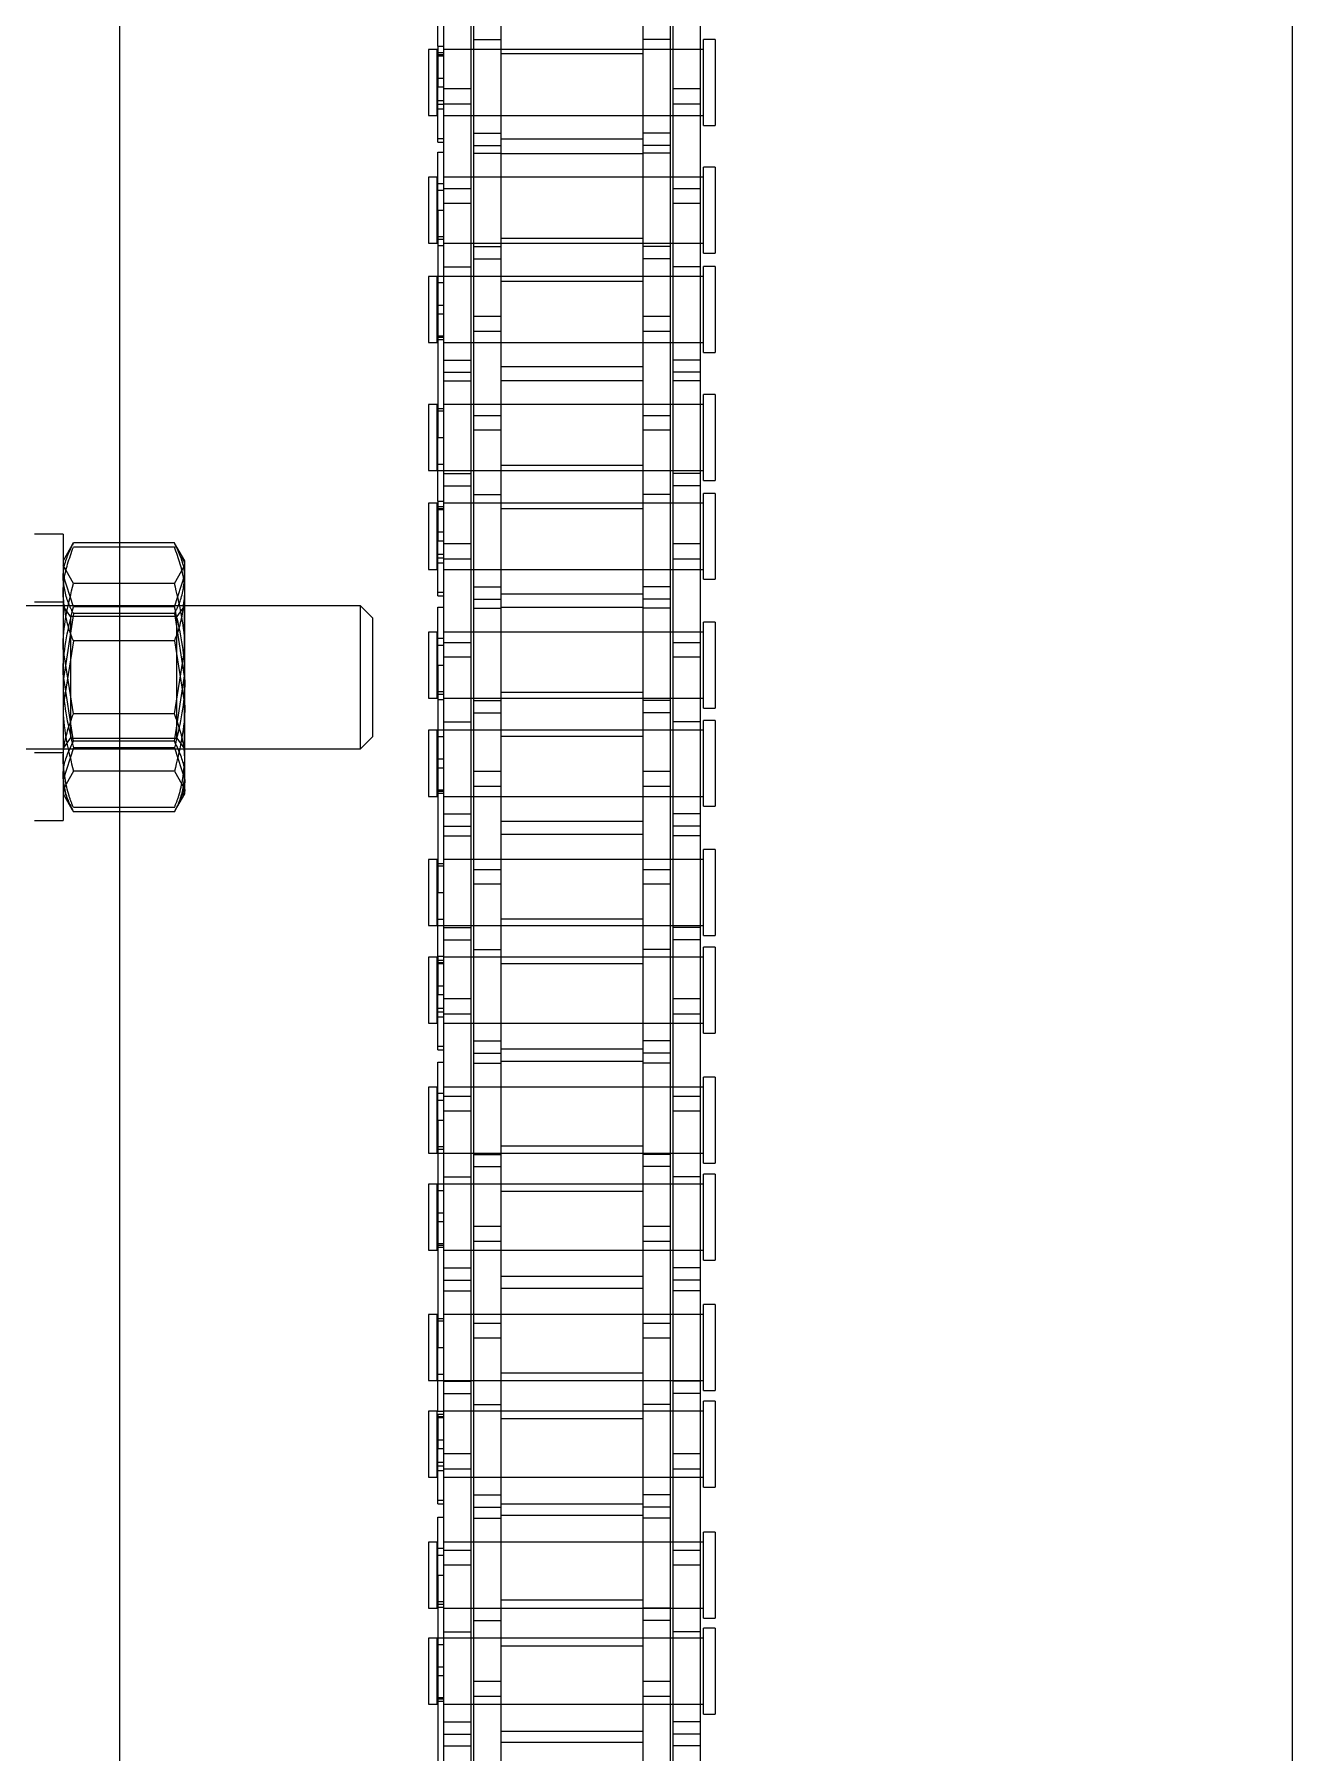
# Model space of a CAD drawing. Header units: metres. Extents: x 0 to 63075, y 0 to 44550.
# Drawn here: x 13962.1 to 14032.4, y 24720.9 to 24816.9 of the extents above; entities that cross this region are included whole.
import ezdxf

# ---------------------------------------------------------------- set-up
doc = ezdxf.new("R2010")
doc.units = ezdxf.units.M
doc.header["$LTSCALE"] = 75
doc.linetypes.add('HIDDEN2', pattern=[4.7625, 3.175, -1.5875])
for name, color, linetype in [('SDM', 7, 'Continuous'), ('SL4', 4, 'Continuous'), ('ST1', 7, 'HIDDEN2')]:
    doc.layers.add(name, color=color, linetype=linetype)

# ---------------------------------------------------------------- blocks, each defined once
blk = doc.blocks.new('A$Ca53c419a')
at = {"layer": 'SL4'}
for p, q in [((215, 486.24), (1004.763, 486.24)), ((215.006, 420.765), (1004.763, 420.765))]:
    blk.add_line(p, q, dxfattribs=at)
at = {"layer": 'ST1'}
for p, q in [((347.194, 502.115), (347.194, 472.806)), ((355.194, 472.806), (355.194, 502.115)), ((343.194, 491.003), (343.194, 489.403)), ((346.994, 491.003), (346.994, 489.403)), ((355.394, 489.403), (355.394, 491.003)), ((359.194, 489.403), (359.194, 491.003)), ((359.194, 489.403), (343.194, 489.403)), ((344.694, 489.403), (343.794, 488.883)), ((345.951, 488.822), (344.936, 489.403)), ((347.256, 488.822), (345.474, 489.403)), ((347.194, 489.403), (347.794, 488.982)), ((347.629, 488.822), (351.381, 489.403)), ((349.164, 488.822), (352.801, 489.403)), ((353.224, 488.822), (349.588, 489.403)), ((354.759, 488.822), (351.007, 489.403)), ((354.594, 488.982), (355.194, 489.403)), ((355.132, 488.822), (356.914, 489.403)), ((356.437, 488.822), (357.452, 489.403)), ((358.594, 488.883), (357.694, 489.403)), ((343.692, 483.183), (343.692, 488.822)), ((343.921, 483.183), (343.921, 488.822)), ((345.951, 483.183), (345.951, 488.822)), ((347.256, 483.183), (347.256, 488.822)), ((347.629, 483.183), (347.629, 488.822)), ((354.089, 488.982), (347.794, 488.982)), ((347.794, 488.982), (347.794, 483.048)), ((349.164, 483.183), (349.164, 488.822)), ((353.224, 483.183), (353.224, 488.822)), ((354.594, 488.982), (354.089, 488.982)), ((354.594, 483.048), (354.594, 488.982)), ((354.759, 483.183), (354.759, 488.822)), ((355.132, 483.183), (355.132, 488.822)), ((356.437, 483.183), (356.437, 488.822)), ((358.467, 483.183), (358.467, 488.822)), ((358.582, 488.862), (358.697, 488.822)), ((358.697, 483.183), (358.697, 488.822)), ((215, 486.24), (1004.763, 486.24)), ((343.794, 483.122), (344.694, 482.603)), ((344.694, 482.603), (345.474, 482.603)), ((345.951, 483.183), (344.936, 482.603)), ((347.256, 483.183), (345.474, 482.603)), ((345.474, 482.603), (351.007, 482.603)), ((347.794, 483.048), (347.194, 482.628)), ((347.194, 482.628), (354.599, 482.628)), ((347.194, 482.628), (347.194, 482.603)), ((347.629, 483.183), (351.381, 482.603)), ((347.794, 483.048), (354.594, 483.048)), ((349.164, 483.183), (352.801, 482.603)), ((353.224, 483.183), (349.588, 482.603)), ((354.759, 483.183), (351.007, 482.603)), ((351.007, 482.603), (356.728, 482.603)), ((355.194, 482.628), (354.594, 483.048)), ((354.599, 482.628), (355.194, 482.628)), ((355.132, 483.183), (356.914, 482.603)), ((355.194, 482.603), (355.194, 482.628)), ((356.437, 483.183), (357.452, 482.603)), ((356.728, 482.603), (357.694, 482.603)), ((357.694, 482.603), (358.594, 483.122)), ((358.582, 483.143), (358.697, 483.183)), ((347.194, 472.806), (355.194, 472.806)), ((347.194, 472.806), (347.885, 472.115)), ((347.885, 472.115), (354.504, 472.115)), ((354.504, 472.115), (355.194, 472.806)), ((291.552, 468.157), (282.457, 468.157)), ((301.077, 468.489), (288.377, 468.489)), ((291.552, 468.157), (291.552, 466.637)), ((297.902, 468.157), (291.552, 468.157)), ((292.203, 468.157), (292.203, 466.637)), ((292.889, 468.157), (292.889, 466.637)), ((297.559, 469), (293.869, 469)), ((293.869, 469), (293.869, 468.526)), ((293.869, 468.526), (297.554, 468.526)), ((293.869, 468.157), (293.869, 466.637)), ((293.869, 468.157), (293.869, 453.659)), ((294.038, 468.489), (294.038, 468.157)), ((294.159, 468.489), (294.159, 468.157)), ((294.238, 468.526), (294.238, 468.157)), ((295.47, 468.489), (295.47, 468.157)), ((295.958, 468.489), (295.958, 468.157)), ((297.19, 468.157), (297.19, 468.526)), ((297.554, 468.526), (297.559, 468.526)), ((297.559, 468.526), (297.559, 469)), ((297.559, 466.637), (297.559, 468.489)), ((297.559, 453.659), (297.559, 468.157)), ((297.902, 468.157), (297.902, 466.637)), ((306.997, 468.157), (297.902, 468.157)), ((302.922, 469), (299.232, 469)), ((299.232, 469), (299.232, 468.526)), ((299.232, 468.526), (302.922, 468.526)), ((299.232, 468.157), (299.232, 466.637)), ((299.232, 468.157), (299.232, 453.659)), ((299.266, 468.157), (299.266, 468.489)), ((299.458, 468.489), (299.458, 468.157)), ((299.601, 468.526), (299.601, 468.157)), ((301.077, 468.489), (301.077, 468.157)), ((301.077, 468.489), (304.308, 468.489)), ((301.634, 466.637), (301.634, 468.157)), ((302.184, 468.489), (302.184, 468.157)), ((302.464, 468.157), (302.464, 466.637)), ((302.553, 468.157), (302.553, 468.526)), ((302.922, 468.526), (302.922, 469)), ((302.922, 466.637), (302.922, 468.157)), ((302.922, 453.659), (302.922, 468.157)), ((304.308, 468.489), (304.308, 468.157)), ((305.059, 468.489), (305.059, 468.157)), ((305.059, 468.489), (308.14, 468.489)), ((305.262, 468.489), (305.262, 468.157)), ((310.229, 469), (306.539, 469)), ((306.539, 469), (306.539, 468.526)), ((306.539, 468.526), (310.224, 468.526)), ((306.539, 468.157), (306.539, 466.637)), ((306.539, 468.157), (306.539, 453.659)), ((306.908, 468.526), (306.908, 468.157)), ((307.857, 468.157), (306.997, 468.157)), ((306.997, 466.637), (306.997, 468.157)), ((307.178, 468.489), (307.178, 468.157)), ((307.381, 468.489), (307.381, 468.157)), ((316.952, 468.157), (307.857, 468.157)), ((307.857, 468.157), (307.857, 466.637)), ((308.14, 468.489), (308.14, 468.157)), ((310.06, 468.489), (308.14, 468.489)), ((308.628, 468.489), (308.628, 468.157)), ((309.86, 468.157), (309.86, 468.526)), ((309.938, 468.489), (309.938, 468.157)), ((310.06, 468.489), (310.06, 468.157)), ((310.224, 468.526), (310.229, 468.526)), ((310.225, 468.489), (313.777, 468.489)), ((310.225, 468.489), (310.225, 468.157)), ((310.229, 468.526), (310.229, 469)), ((310.229, 466.637), (310.229, 468.157)), ((310.229, 453.659), (310.229, 468.157)), ((311.208, 468.157), (311.208, 466.637)), ((311.894, 468.157), (311.894, 466.637)), ((315.622, 469), (311.932, 469)), ((311.932, 469), (311.932, 468.526)), ((311.932, 468.526), (315.622, 468.526)), ((311.932, 468.489), (311.932, 466.637)), ((311.932, 468.157), (311.932, 453.659)), ((312.301, 468.526), (312.301, 468.157)), ((313.777, 468.489), (313.777, 468.157)), ((326.477, 468.489), (313.777, 468.489)), ((315.253, 468.157), (315.253, 468.526)), ((315.396, 468.489), (315.396, 468.157)), ((315.622, 468.526), (315.622, 469)), ((315.622, 466.637), (315.622, 468.157)), ((315.622, 453.659), (315.622, 468.157)), ((316.952, 468.157), (316.952, 466.637)), ((323.302, 468.157), (316.952, 468.157)), ((317.543, 468.157), (317.543, 466.637)), ((318.229, 468.157), (318.229, 466.637)), ((322.899, 469), (319.209, 469)), ((319.209, 469), (319.209, 468.526)), ((319.209, 468.526), (322.894, 468.526)), ((319.209, 468.157), (319.209, 466.637)), ((319.209, 468.157), (319.209, 453.659)), ((319.378, 468.489), (319.378, 468.157)), ((319.499, 468.489), (319.499, 468.157)), ((319.578, 468.526), (319.578, 468.157)), ((320.81, 468.489), (320.81, 468.157)), ((321.298, 468.489), (321.298, 468.157)), ((322.53, 468.157), (322.53, 468.526)), ((322.894, 468.526), (322.899, 468.526)), ((322.899, 468.526), (322.899, 469)), ((322.899, 466.637), (322.899, 468.489)), ((322.899, 453.659), (322.899, 468.157)), ((323.302, 468.157), (323.302, 466.637)), ((332.397, 468.157), (323.302, 468.157)), ((324.606, 468.157), (324.606, 468.489)), ((328.322, 469), (324.632, 469)), ((324.632, 469), (324.632, 468.526)), ((324.632, 468.526), (328.322, 468.526)), ((324.632, 468.157), (324.632, 466.637)), ((324.632, 468.157), (324.632, 453.659)), ((324.858, 468.489), (324.858, 468.157)), ((325.001, 468.526), (325.001, 468.157)), ((326.477, 468.489), (326.477, 468.157)), ((326.477, 468.489), (329.708, 468.489)), ((326.974, 466.637), (326.974, 468.157)), ((327.584, 468.489), (327.584, 468.157)), ((327.804, 468.157), (327.804, 466.637)), ((327.953, 468.157), (327.953, 468.526)), ((328.322, 468.526), (328.322, 469)), ((328.322, 466.637), (328.322, 468.157)), ((328.322, 453.659), (328.322, 468.157)), ((329.708, 468.489), (329.708, 468.157)), ((330.399, 468.489), (330.399, 468.157)), ((330.399, 468.489), (333.48, 468.489)), ((330.602, 468.489), (330.602, 468.157)), ((335.569, 469), (331.879, 469)), ((331.879, 469), (331.879, 468.526)), ((331.879, 468.526), (335.564, 468.526)), ((331.879, 468.157), (331.879, 466.637)), ((331.879, 468.157), (331.879, 453.659)), ((332.248, 468.526), (332.248, 468.157)), ((333.257, 468.157), (332.397, 468.157)), ((332.397, 466.637), (332.397, 468.157)), ((332.518, 468.489), (332.518, 468.157)), ((332.721, 468.489), (332.721, 468.157)), ((342.352, 468.157), (333.257, 468.157)), ((333.257, 468.157), (333.257, 466.637)), ((333.48, 468.489), (333.48, 468.157)), ((335.625, 468.489), (333.48, 468.489)), ((333.968, 468.489), (333.968, 468.157)), ((335.2, 468.157), (335.2, 468.526)), ((335.278, 468.489), (335.278, 468.157)), ((335.4, 468.489), (335.4, 468.157)), ((335.564, 468.526), (335.569, 468.526)), ((335.569, 468.526), (335.569, 469)), ((335.569, 466.637), (335.569, 468.157)), ((335.569, 453.659), (335.569, 468.157)), ((335.625, 468.489), (339.177, 468.489)), ((335.625, 468.489), (335.625, 468.157)), ((336.548, 468.157), (336.548, 466.637)), ((337.234, 468.157), (337.234, 466.637)), ((341.022, 469), (337.332, 469)), ((337.332, 469), (337.332, 468.526)), ((337.332, 468.526), (341.022, 468.526)), ((337.332, 468.489), (337.332, 466.637)), ((337.332, 468.157), (337.332, 453.659)), ((337.701, 468.526), (337.701, 468.157)), ((339.177, 468.489), (339.177, 468.157)), ((351.877, 468.489), (339.177, 468.489)), ((340.653, 468.157), (340.653, 468.526)), ((340.796, 468.489), (340.796, 468.157)), ((341.022, 468.526), (341.022, 469)), ((341.022, 466.637), (341.022, 468.157)), ((341.022, 453.659), (341.022, 468.157)), ((342.352, 468.157), (342.352, 466.637)), ((348.702, 468.157), (342.352, 468.157)), ((342.883, 468.157), (342.883, 466.637)), ((343.569, 468.157), (343.569, 466.637)), ((348.239, 469), (344.549, 469)), ((344.549, 469), (344.549, 468.526)), ((344.549, 468.526), (348.234, 468.526)), ((344.549, 468.157), (344.549, 466.637)), ((344.549, 468.157), (344.549, 453.659)), ((344.718, 468.489), (344.718, 468.157)), ((344.839, 468.489), (344.839, 468.157)), ((344.918, 468.526), (344.918, 468.157)), ((346.15, 468.489), (346.15, 468.157)), ((346.638, 468.489), (346.638, 468.157)), ((347.87, 468.157), (347.87, 468.526)), ((348.234, 468.526), (348.239, 468.526)), ((348.239, 468.526), (348.239, 469)), ((348.239, 466.637), (348.239, 468.489)), ((348.239, 453.659), (348.239, 468.157)), ((348.702, 468.157), (348.702, 466.637)), ((357.797, 468.157), (348.702, 468.157)), ((349.946, 468.157), (349.946, 468.489)), ((353.722, 469), (350.032, 469)), ((350.032, 469), (350.032, 468.526)), ((350.032, 468.526), (353.722, 468.526)), ((350.032, 468.157), (350.032, 466.637)), ((350.032, 468.157), (350.032, 453.659)), ((350.258, 468.489), (350.258, 468.157)), ((350.401, 468.526), (350.401, 468.157)), ((351.877, 468.489), (351.877, 468.157)), ((351.877, 468.489), (355.108, 468.489)), ((352.314, 466.637), (352.314, 468.157)), ((352.984, 468.489), (352.984, 468.157)), ((353.144, 468.157), (353.144, 466.637)), ((353.353, 468.157), (353.353, 468.526)), ((353.722, 468.526), (353.722, 469)), ((353.722, 466.637), (353.722, 468.157)), ((353.722, 453.659), (353.722, 468.157)), ((355.108, 468.489), (355.108, 468.157)), ((355.739, 468.489), (355.739, 468.157)), ((355.739, 468.489), (358.82, 468.489)), ((355.942, 468.489), (355.942, 468.157)), ((360.909, 469), (357.219, 469)), ((357.219, 469), (357.219, 468.526)), ((357.219, 468.526), (360.904, 468.526)), ((357.219, 468.157), (357.219, 466.637)), ((357.219, 468.157), (357.219, 453.659)), ((357.588, 468.526), (357.588, 468.157)), ((358.657, 468.157), (357.797, 468.157)), ((357.797, 466.637), (357.797, 468.157)), ((357.858, 468.489), (357.858, 468.157)), ((358.061, 468.489), (358.061, 468.157)), ((367.752, 468.157), (358.657, 468.157)), ((358.657, 468.157), (358.657, 466.637)), ((358.82, 468.489), (358.82, 468.157)), ((361.025, 468.489), (358.82, 468.489)), ((359.308, 468.489), (359.308, 468.157)), ((360.54, 468.157), (360.54, 468.526)), ((360.618, 468.489), (360.618, 468.157)), ((360.74, 468.489), (360.74, 468.157)), ((360.904, 468.526), (360.909, 468.526)), ((360.909, 468.526), (360.909, 469)), ((360.909, 466.637), (360.909, 468.157)), ((360.909, 453.659), (360.909, 468.157)), ((361.025, 468.489), (364.577, 468.489)), ((361.025, 468.489), (361.025, 468.157)), ((361.888, 468.157), (361.888, 466.637)), ((362.574, 468.157), (362.574, 466.637)), ((366.422, 469), (362.732, 469)), ((362.732, 469), (362.732, 468.526)), ((362.732, 468.526), (366.422, 468.526)), ((362.732, 468.489), (362.732, 466.637)), ((362.732, 468.157), (362.732, 453.659)), ((363.101, 468.526), (363.101, 468.157)), ((364.577, 468.489), (364.577, 468.157)), ((377.277, 468.489), (364.577, 468.489)), ((366.053, 468.157), (366.053, 468.526)), ((366.196, 468.489), (366.196, 468.157)), ((366.422, 468.526), (366.422, 469)), ((366.422, 466.637), (366.422, 468.157)), ((366.422, 453.659), (366.422, 468.157)), ((367.752, 468.157), (367.752, 466.637)), ((374.102, 468.157), (367.752, 468.157)), ((368.223, 468.157), (368.223, 466.637)), ((368.909, 468.157), (368.909, 466.637)), ((373.579, 469), (369.889, 469)), ((369.889, 469), (369.889, 468.526)), ((369.889, 468.526), (373.574, 468.526)), ((369.889, 468.157), (369.889, 466.637)), ((369.889, 468.157), (369.889, 453.659)), ((370.058, 468.489), (370.058, 468.157)), ((370.179, 468.489), (370.179, 468.157)), ((370.258, 468.526), (370.258, 468.157)), ((371.49, 468.489), (371.49, 468.157)), ((371.978, 468.489), (371.978, 468.157)), ((373.21, 468.157), (373.21, 468.526)), ((373.574, 468.526), (373.579, 468.526)), ((373.579, 468.526), (373.579, 469)), ((373.579, 466.637), (373.579, 468.489)), ((373.579, 453.659), (373.579, 468.157)), ((374.102, 468.157), (374.102, 466.637)), ((383.197, 468.157), (374.102, 468.157)), ((375.286, 468.157), (375.286, 468.489)), ((379.122, 469), (375.432, 469)), ((375.432, 469), (375.432, 468.526)), ((375.432, 468.526), (379.122, 468.526)), ((375.432, 468.157), (375.432, 466.637)), ((375.432, 468.157), (375.432, 453.659)), ((375.658, 468.489), (375.658, 468.157)), ((375.801, 468.526), (375.801, 468.157)), ((377.277, 468.489), (377.277, 468.157)), ((377.277, 468.489), (380.508, 468.489)), ((377.654, 466.637), (377.654, 468.157)), ((378.384, 468.489), (378.384, 468.157)), ((378.484, 468.157), (378.484, 466.637)), ((378.753, 468.157), (378.753, 468.526)), ((379.122, 468.526), (379.122, 469)), ((379.122, 466.637), (379.122, 468.157)), ((379.122, 453.659), (379.122, 468.157)), ((380.508, 468.489), (380.508, 468.157)), ((381.079, 468.489), (381.079, 468.157)), ((381.079, 468.489), (384.16, 468.489)), ((381.282, 468.489), (381.282, 468.157)), ((386.249, 469), (382.559, 469)), ((382.559, 469), (382.559, 468.526)), ((382.559, 468.526), (386.244, 468.526)), ((382.559, 468.157), (382.559, 466.637)), ((382.559, 468.157), (382.559, 453.659)), ((382.928, 468.526), (382.928, 468.157)), ((384.057, 468.157), (383.197, 468.157)), ((383.197, 466.637), (383.197, 468.157)), ((383.198, 468.489), (383.198, 468.157)), ((383.401, 468.489), (383.401, 468.157)), ((393.152, 468.157), (384.057, 468.157)), ((384.057, 468.157), (384.057, 466.637)), ((384.16, 468.489), (384.16, 468.157)), ((386.425, 468.489), (384.16, 468.489)), ((384.648, 468.489), (384.648, 468.157)), ((385.88, 468.157), (385.88, 468.526)), ((385.958, 468.489), (385.958, 468.157)), ((386.08, 468.489), (386.08, 468.157)), ((386.244, 468.526), (386.249, 468.526)), ((386.249, 468.526), (386.249, 469)), ((386.249, 466.637), (386.249, 468.157)), ((386.249, 453.659), (386.249, 468.157)), ((386.425, 468.489), (389.977, 468.489)), ((386.425, 468.489), (386.425, 468.157)), ((291.552, 466.637), (282.457, 466.637)), ((294.297, 466.485), (285.202, 466.485)), ((297.902, 466.637), (291.552, 466.637)), ((293.869, 466.485), (293.869, 464.965)), ((295.157, 466.485), (294.297, 466.485)), ((294.297, 464.965), (294.297, 466.485)), ((304.252, 466.485), (295.157, 466.485)), ((295.157, 466.485), (295.157, 464.965)), ((297.559, 464.965), (297.559, 466.485)), ((306.997, 466.637), (297.902, 466.637)), ((298.538, 466.485), (298.538, 464.965)), ((299.224, 466.485), (299.224, 464.965)), ((299.232, 466.485), (299.232, 464.965)), ((302.922, 464.965), (302.922, 466.485)), ((304.252, 466.485), (304.252, 464.965)), ((310.602, 466.485), (304.252, 466.485)), ((304.873, 466.485), (304.873, 464.965)), ((305.559, 466.485), (305.559, 464.965)), ((306.539, 466.485), (306.539, 464.965)), ((307.857, 466.637), (306.997, 466.637)), ((316.952, 466.637), (307.857, 466.637)), ((310.229, 464.965), (310.229, 466.485)), ((310.602, 466.485), (310.602, 464.965)), ((319.697, 466.485), (310.602, 466.485)), ((311.932, 466.485), (311.932, 464.965)), ((314.304, 464.965), (314.304, 466.485)), ((315.134, 466.485), (315.134, 464.965)), ((315.622, 464.965), (315.622, 466.485)), ((323.302, 466.637), (316.952, 466.637)), ((319.209, 466.485), (319.209, 464.965)), ((320.557, 466.485), (319.697, 466.485)), ((319.697, 464.965), (319.697, 466.485)), ((329.652, 466.485), (320.557, 466.485)), ((320.557, 466.485), (320.557, 464.965)), ((322.899, 464.965), (322.899, 466.485)), ((332.397, 466.637), (323.302, 466.637)), ((323.878, 466.485), (323.878, 464.965)), ((324.564, 466.485), (324.564, 464.965)), ((324.632, 466.485), (324.632, 464.965)), ((328.322, 464.965), (328.322, 466.485)), ((329.652, 466.485), (329.652, 464.965)), ((336.002, 466.485), (329.652, 466.485)), ((330.213, 466.485), (330.213, 464.965)), ((330.899, 466.485), (330.899, 464.965)), ((331.879, 466.485), (331.879, 464.965)), ((333.257, 466.637), (332.397, 466.637)), ((342.352, 466.637), (333.257, 466.637)), ((335.569, 464.965), (335.569, 466.485)), ((336.002, 466.485), (336.002, 464.965)), ((345.097, 466.485), (336.002, 466.485)), ((337.332, 466.485), (337.332, 464.965)), ((339.644, 464.965), (339.644, 466.485)), ((340.474, 466.485), (340.474, 464.965)), ((341.022, 464.965), (341.022, 466.485)), ((348.702, 466.637), (342.352, 466.637)), ((344.549, 466.485), (344.549, 464.965)), ((345.957, 466.485), (345.097, 466.485)), ((345.097, 464.965), (345.097, 466.485)), ((355.052, 466.485), (345.957, 466.485)), ((345.957, 466.485), (345.957, 464.965)), ((348.239, 464.965), (348.239, 466.485)), ((357.797, 466.637), (348.702, 466.637)), ((349.218, 466.485), (349.218, 464.965)), ((349.904, 466.485), (349.904, 464.965)), ((350.032, 466.485), (350.032, 464.965)), ((353.722, 464.965), (353.722, 466.485)), ((355.052, 466.485), (355.052, 464.965)), ((361.402, 466.485), (355.052, 466.485)), ((355.553, 466.485), (355.553, 464.965)), ((356.239, 466.485), (356.239, 464.965)), ((357.219, 466.485), (357.219, 464.965)), ((358.657, 466.637), (357.797, 466.637)), ((367.752, 466.637), (358.657, 466.637)), ((360.909, 464.965), (360.909, 466.485)), ((361.402, 466.485), (361.402, 464.965)), ((370.497, 466.485), (361.402, 466.485)), ((362.732, 466.485), (362.732, 464.965)), ((364.984, 464.965), (364.984, 466.485)), ((365.814, 466.485), (365.814, 464.965)), ((366.422, 464.965), (366.422, 466.485)), ((374.102, 466.637), (367.752, 466.637)), ((369.889, 466.485), (369.889, 464.965)), ((371.357, 466.485), (370.497, 466.485)), ((370.497, 464.965), (370.497, 466.485)), ((380.452, 466.485), (371.357, 466.485)), ((371.357, 466.485), (371.357, 464.965)), ((373.579, 464.965), (373.579, 466.485)), ((383.197, 466.637), (374.102, 466.637)), ((374.558, 466.485), (374.558, 464.965)), ((375.244, 466.485), (375.244, 464.965)), ((375.432, 466.485), (375.432, 464.965)), ((379.122, 464.965), (379.122, 466.485)), ((380.452, 466.485), (380.452, 464.965)), ((386.802, 466.485), (380.452, 466.485)), ((380.893, 466.485), (380.893, 464.965)), ((381.579, 466.485), (381.579, 464.965)), ((382.559, 466.485), (382.559, 464.965)), ((384.057, 466.637), (383.197, 466.637)), ((393.152, 466.637), (384.057, 466.637)), ((386.249, 464.965), (386.249, 466.485)), ((386.802, 466.485), (386.802, 464.965)), ((395.897, 466.485), (386.802, 466.485)), ((294.297, 464.965), (285.202, 464.965)), ((291.754, 464.965), (291.754, 457.035)), ((292.337, 457.035), (292.337, 464.965)), ((293.869, 464.965), (293.869, 457.035)), ((295.157, 464.965), (294.297, 464.965)), ((304.252, 464.965), (295.157, 464.965)), ((297.117, 464.965), (297.117, 457.035)), ((297.559, 457.035), (297.559, 464.965)), ((299.232, 464.965), (299.232, 457.035)), ((299.674, 457.035), (299.674, 464.965)), ((302.922, 457.035), (302.922, 464.965)), ((310.602, 464.965), (304.252, 464.965)), ((304.424, 464.965), (304.424, 457.035)), ((305.037, 457.035), (305.037, 464.965)), ((306.539, 464.965), (306.539, 457.035)), ((309.817, 464.965), (309.817, 457.035)), ((310.229, 457.035), (310.229, 464.965)), ((319.697, 464.965), (310.602, 464.965)), ((311.932, 464.965), (311.932, 457.035)), ((312.344, 457.035), (312.344, 464.965)), ((315.622, 457.035), (315.622, 464.965)), ((317.094, 464.965), (317.094, 457.035)), ((317.737, 457.035), (317.737, 464.965)), ((319.209, 464.965), (319.209, 457.035)), ((320.557, 464.965), (319.697, 464.965)), ((329.652, 464.965), (320.557, 464.965)), ((322.517, 464.965), (322.517, 457.035)), ((322.899, 457.035), (322.899, 464.965)), ((324.632, 464.965), (324.632, 457.035)), ((325.014, 457.035), (325.014, 464.965)), ((328.322, 457.035), (328.322, 464.965)), ((336.002, 464.965), (329.652, 464.965)), ((329.764, 464.965), (329.764, 457.035)), ((330.437, 457.035), (330.437, 464.965)), ((331.879, 464.965), (331.879, 457.035)), ((335.217, 464.965), (335.217, 457.035)), ((335.569, 457.035), (335.569, 464.965)), ((345.097, 464.965), (336.002, 464.965)), ((337.332, 464.965), (337.332, 457.035)), ((337.684, 457.035), (337.684, 464.965)), ((341.022, 457.035), (341.022, 464.965)), ((342.434, 464.965), (342.434, 457.035)), ((343.137, 457.035), (343.137, 464.965)), ((344.549, 464.965), (344.549, 457.035)), ((345.957, 464.965), (345.097, 464.965)), ((355.052, 464.965), (345.957, 464.965)), ((347.917, 464.965), (347.917, 457.035)), ((348.239, 457.035), (348.239, 464.965)), ((350.032, 464.965), (350.032, 457.035)), ((350.354, 457.035), (350.354, 464.965)), ((353.722, 457.035), (353.722, 464.965)), ((361.402, 464.965), (355.052, 464.965)), ((355.104, 464.965), (355.104, 457.035)), ((355.837, 457.035), (355.837, 464.965)), ((357.219, 464.965), (357.219, 457.035)), ((360.617, 464.965), (360.617, 457.035)), ((360.909, 457.035), (360.909, 464.965)), ((370.497, 464.965), (361.402, 464.965)), ((362.732, 464.965), (362.732, 457.035)), ((363.024, 457.035), (363.024, 464.965)), ((366.422, 457.035), (366.422, 464.965)), ((367.774, 464.965), (367.774, 457.035)), ((368.537, 457.035), (368.537, 464.965)), ((369.889, 464.965), (369.889, 457.035)), ((371.357, 464.965), (370.497, 464.965)), ((380.452, 464.965), (371.357, 464.965)), ((373.317, 464.965), (373.317, 457.035)), ((373.579, 457.035), (373.579, 464.965)), ((375.432, 464.965), (375.432, 457.035)), ((375.694, 457.035), (375.694, 464.965)), ((379.122, 457.035), (379.122, 464.965)), ((380.444, 464.965), (380.444, 457.035)), ((386.802, 464.965), (380.452, 464.965)), ((381.237, 457.035), (381.237, 464.965)), ((382.559, 464.965), (382.559, 457.035)), ((386.017, 464.965), (386.017, 457.035)), ((386.249, 457.035), (386.249, 464.965)), ((395.897, 464.965), (386.802, 464.965)), ((294.297, 457.035), (285.202, 457.035)), ((293.869, 457.035), (293.869, 455.515)), ((295.157, 457.035), (294.297, 457.035)), ((294.297, 455.515), (294.297, 457.035)), ((304.252, 457.035), (295.157, 457.035)), ((295.157, 457.035), (295.157, 455.515)), ((297.559, 455.515), (297.559, 457.035)), ((298.538, 455.515), (298.538, 457.035)), ((299.224, 455.515), (299.224, 457.035)), ((299.232, 457.035), (299.232, 455.515)), ((302.922, 455.515), (302.922, 457.035)), ((304.252, 455.515), (304.252, 457.035)), ((310.602, 457.035), (304.252, 457.035)), ((304.873, 455.515), (304.873, 457.035)), ((305.559, 455.515), (305.559, 457.035)), ((306.539, 457.035), (306.539, 455.515)), ((310.229, 455.515), (310.229, 457.035)), ((310.602, 455.515), (310.602, 457.035)), ((319.697, 457.035), (310.602, 457.035)), ((311.932, 457.035), (311.932, 455.515)), ((314.304, 455.515), (314.304, 457.035)), ((315.134, 457.035), (315.134, 455.515)), ((315.622, 455.515), (315.622, 457.035)), ((319.209, 457.035), (319.209, 455.515)), ((320.557, 457.035), (319.697, 457.035)), ((319.697, 455.515), (319.697, 457.035)), ((329.652, 457.035), (320.557, 457.035)), ((320.557, 457.035), (320.557, 455.515)), ((322.899, 455.515), (322.899, 457.035)), ((323.878, 455.515), (323.878, 457.035)), ((324.564, 455.515), (324.564, 457.035)), ((324.632, 457.035), (324.632, 455.515)), ((328.322, 455.515), (328.322, 457.035)), ((329.652, 455.515), (329.652, 457.035)), ((336.002, 457.035), (329.652, 457.035)), ((330.213, 455.515), (330.213, 457.035)), ((330.899, 455.515), (330.899, 457.035)), ((331.879, 457.035), (331.879, 455.515)), ((335.569, 455.515), (335.569, 457.035)), ((336.002, 455.515), (336.002, 457.035)), ((345.097, 457.035), (336.002, 457.035)), ((337.332, 457.035), (337.332, 455.515)), ((339.644, 455.515), (339.644, 457.035)), ((340.474, 457.035), (340.474, 455.515)), ((341.022, 455.515), (341.022, 457.035)), ((344.549, 457.035), (344.549, 455.515)), ((345.957, 457.035), (345.097, 457.035)), ((345.097, 455.515), (345.097, 457.035)), ((355.052, 457.035), (345.957, 457.035)), ((345.957, 457.035), (345.957, 455.515)), ((348.239, 455.515), (348.239, 457.035)), ((349.218, 455.515), (349.218, 457.035)), ((349.904, 455.515), (349.904, 457.035)), ((350.032, 457.035), (350.032, 455.515)), ((353.722, 455.515), (353.722, 457.035)), ((355.052, 455.515), (355.052, 457.035)), ((361.402, 457.035), (355.052, 457.035)), ((355.553, 455.515), (355.553, 457.035)), ((356.239, 455.515), (356.239, 457.035)), ((357.219, 457.035), (357.219, 455.515)), ((360.909, 455.515), (360.909, 457.035)), ((361.402, 455.515), (361.402, 457.035)), ((370.497, 457.035), (361.402, 457.035)), ((362.732, 457.035), (362.732, 455.515)), ((364.984, 455.515), (364.984, 457.035)), ((365.814, 457.035), (365.814, 455.515)), ((366.422, 455.515), (366.422, 457.035)), ((369.889, 457.035), (369.889, 455.515)), ((371.357, 457.035), (370.497, 457.035)), ((370.497, 455.515), (370.497, 457.035)), ((380.452, 457.035), (371.357, 457.035)), ((371.357, 457.035), (371.357, 455.515)), ((373.579, 455.515), (373.579, 457.035)), ((374.558, 455.515), (374.558, 457.035)), ((375.244, 455.515), (375.244, 457.035)), ((375.432, 457.035), (375.432, 455.515)), ((379.122, 455.515), (379.122, 457.035)), ((380.452, 455.515), (380.452, 457.035)), ((386.802, 457.035), (380.452, 457.035)), ((380.893, 455.515), (380.893, 457.035)), ((381.579, 455.515), (381.579, 457.035)), ((382.559, 457.035), (382.559, 455.515)), ((386.249, 455.515), (386.249, 457.035)), ((386.802, 455.515), (386.802, 457.035)), ((395.897, 457.035), (386.802, 457.035)), ((291.552, 455.363), (282.457, 455.363)), ((294.297, 455.515), (285.202, 455.515)), ((291.552, 453.843), (291.552, 455.363)), ((297.902, 455.363), (291.552, 455.363)), ((292.203, 453.843), (292.203, 455.363)), ((292.889, 453.843), (292.889, 455.363)), ((293.869, 455.363), (293.869, 453.843)), ((295.157, 455.515), (294.297, 455.515)), ((304.252, 455.515), (295.157, 455.515)), ((297.559, 453.843), (297.559, 455.363)), ((297.902, 453.843), (297.902, 455.363)), ((306.997, 455.363), (297.902, 455.363)), ((299.232, 455.363), (299.232, 453.843)), ((301.634, 453.843), (301.634, 455.363)), ((302.464, 455.363), (302.464, 453.843)), ((302.922, 453.843), (302.922, 455.363)), ((310.602, 455.515), (304.252, 455.515)), ((306.539, 455.363), (306.539, 453.843)), ((307.857, 455.363), (306.997, 455.363)), ((306.997, 453.843), (306.997, 455.363)), ((316.952, 455.363), (307.857, 455.363)), ((307.857, 455.363), (307.857, 453.843)), ((310.229, 453.843), (310.229, 455.363)), ((319.697, 455.515), (310.602, 455.515)), ((311.208, 453.843), (311.208, 455.363)), ((311.894, 453.843), (311.894, 455.363)), ((311.932, 455.363), (311.932, 453.843)), ((315.622, 453.843), (315.622, 455.363)), ((316.952, 453.843), (316.952, 455.363)), ((323.302, 455.363), (316.952, 455.363)), ((317.543, 453.843), (317.543, 455.363)), ((318.229, 453.843), (318.229, 455.363)), ((319.209, 455.363), (319.209, 453.843)), ((320.557, 455.515), (319.697, 455.515)), ((329.652, 455.515), (320.557, 455.515)), ((322.899, 453.843), (322.899, 455.363)), ((323.302, 453.843), (323.302, 455.363)), ((332.397, 455.363), (323.302, 455.363)), ((324.632, 455.363), (324.632, 453.843)), ((326.974, 453.843), (326.974, 455.363)), ((327.804, 455.363), (327.804, 453.843)), ((328.322, 453.843), (328.322, 455.363)), ((336.002, 455.515), (329.652, 455.515)), ((331.879, 455.363), (331.879, 453.843)), ((333.257, 455.363), (332.397, 455.363)), ((332.397, 453.843), (332.397, 455.363)), ((342.352, 455.363), (333.257, 455.363)), ((333.257, 455.363), (333.257, 453.843)), ((335.569, 453.843), (335.569, 455.363)), ((345.097, 455.515), (336.002, 455.515)), ((336.548, 453.843), (336.548, 455.363)), ((337.234, 453.843), (337.234, 455.363)), ((337.332, 455.363), (337.332, 453.843)), ((341.022, 453.843), (341.022, 455.363)), ((342.352, 453.843), (342.352, 455.363)), ((348.702, 455.363), (342.352, 455.363)), ((342.883, 453.843), (342.883, 455.363)), ((343.569, 453.843), (343.569, 455.363)), ((344.549, 455.363), (344.549, 453.843)), ((345.957, 455.515), (345.097, 455.515)), ((355.052, 455.515), (345.957, 455.515)), ((348.239, 453.843), (348.239, 455.363)), ((348.702, 453.843), (348.702, 455.363)), ((357.797, 455.363), (348.702, 455.363)), ((350.032, 455.363), (350.032, 453.843)), ((352.314, 453.843), (352.314, 455.363)), ((353.144, 455.363), (353.144, 453.843)), ((353.722, 453.843), (353.722, 455.363)), ((361.402, 455.515), (355.052, 455.515)), ((357.219, 455.363), (357.219, 453.843)), ((358.657, 455.363), (357.797, 455.363)), ((357.797, 453.843), (357.797, 455.363)), ((367.752, 455.363), (358.657, 455.363)), ((358.657, 455.363), (358.657, 453.843)), ((360.909, 453.843), (360.909, 455.363)), ((370.497, 455.515), (361.402, 455.515)), ((361.888, 453.843), (361.888, 455.363)), ((362.574, 453.843), (362.574, 455.363)), ((362.732, 455.363), (362.732, 453.843)), ((366.422, 453.843), (366.422, 455.363)), ((367.752, 453.843), (367.752, 455.363)), ((374.102, 455.363), (367.752, 455.363)), ((368.223, 453.843), (368.223, 455.363)), ((368.909, 453.843), (368.909, 455.363)), ((369.889, 455.363), (369.889, 453.843)), ((371.357, 455.515), (370.497, 455.515)), ((380.452, 455.515), (371.357, 455.515)), ((373.579, 453.843), (373.579, 455.363)), ((374.102, 453.843), (374.102, 455.363)), ((383.197, 455.363), (374.102, 455.363)), ((375.432, 455.363), (375.432, 453.843)), ((377.654, 453.843), (377.654, 455.363)), ((378.484, 455.363), (378.484, 453.843)), ((379.122, 453.843), (379.122, 455.363)), ((386.802, 455.515), (380.452, 455.515)), ((382.559, 455.363), (382.559, 453.843)), ((384.057, 455.363), (383.197, 455.363)), ((383.197, 453.843), (383.197, 455.363)), ((393.152, 455.363), (384.057, 455.363)), ((384.057, 455.363), (384.057, 453.843)), ((386.249, 453.843), (386.249, 455.363)), ((395.897, 455.515), (386.802, 455.515)), ((291.552, 453.843), (282.457, 453.843)), ((297.902, 453.843), (291.552, 453.843)), ((306.997, 453.843), (297.902, 453.843)), ((307.857, 453.843), (306.997, 453.843)), ((316.952, 453.843), (307.857, 453.843)), ((323.302, 453.843), (316.952, 453.843)), ((332.397, 453.843), (323.302, 453.843)), ((333.257, 453.843), (332.397, 453.843)), ((342.352, 453.843), (333.257, 453.843)), ((348.702, 453.843), (342.352, 453.843)), ((357.797, 453.843), (348.702, 453.843)), ((358.657, 453.843), (357.797, 453.843)), ((367.752, 453.843), (358.657, 453.843)), ((374.102, 453.843), (367.752, 453.843)), ((383.197, 453.843), (374.102, 453.843)), ((384.057, 453.843), (383.197, 453.843)), ((393.152, 453.843), (384.057, 453.843)), ((293.315, 453.659), (298.112, 453.659)), ((293.315, 453.659), (293.315, 453)), ((298.112, 453), (293.315, 453)), ((298.112, 453), (298.112, 453.659)), ((298.679, 453.659), (303.476, 453.659)), ((298.679, 453.659), (298.679, 453)), ((303.476, 453), (298.679, 453)), ((303.476, 453), (303.476, 453.659)), ((305.985, 453.659), (310.782, 453.659)), ((305.985, 453.659), (305.985, 453)), ((310.782, 453), (305.985, 453)), ((310.782, 453), (310.782, 453.659)), ((311.379, 453.659), (316.176, 453.659)), ((311.379, 453.659), (311.379, 453)), ((316.176, 453), (311.379, 453)), ((316.176, 453), (316.176, 453.659)), ((318.655, 453.659), (323.452, 453.659)), ((318.655, 453.659), (318.655, 453)), ((323.452, 453), (318.655, 453)), ((323.452, 453), (323.452, 453.659)), ((324.079, 453.659), (328.876, 453.659)), ((324.079, 453.659), (324.079, 453)), ((328.876, 453), (324.079, 453)), ((328.876, 453), (328.876, 453.659)), ((331.325, 453.659), (336.122, 453.659)), ((331.325, 453.659), (331.325, 453)), ((336.122, 453), (331.325, 453)), ((336.122, 453), (336.122, 453.659)), ((336.779, 453.659), (341.576, 453.659)), ((336.779, 453.659), (336.779, 453)), ((341.576, 453), (336.779, 453)), ((341.576, 453), (341.576, 453.659)), ((343.995, 453.659), (348.792, 453.659)), ((343.995, 453.659), (343.995, 453)), ((348.792, 453), (343.995, 453)), ((348.792, 453), (348.792, 453.659)), ((349.479, 453.659), (354.276, 453.659)), ((349.479, 453.659), (349.479, 453)), ((354.276, 453), (349.479, 453)), ((354.276, 453), (354.276, 453.659)), ((356.665, 453.659), (361.462, 453.659)), ((356.665, 453.659), (356.665, 453)), ((361.462, 453), (356.665, 453)), ((361.462, 453), (361.462, 453.659)), ((362.179, 453.659), (366.976, 453.659)), ((362.179, 453.659), (362.179, 453)), ((366.976, 453), (362.179, 453)), ((366.976, 453), (366.976, 453.659)), ((369.335, 453.659), (374.132, 453.659)), ((369.335, 453.659), (369.335, 453)), ((374.132, 453), (369.335, 453)), ((374.132, 453), (374.132, 453.659)), ((374.879, 453.659), (379.676, 453.659)), ((374.879, 453.659), (374.879, 453)), ((379.676, 453), (374.879, 453)), ((379.676, 453), (379.676, 453.659)), ((382.005, 453.659), (386.802, 453.659)), ((382.005, 453.659), (382.005, 453)), ((386.802, 453), (382.005, 453)), ((386.802, 453), (386.802, 453.659))]:
    blk.add_line(p, q, dxfattribs=at)
for points, knots in [([(345.474, 489.403), (345.432, 489.402), (344.83, 489.394), (344.24, 489.097), (343.692, 488.822)], [0, 0, 0, 0, 0.070215, 1, 1, 1, 1]), ([(343.692, 488.822), (343.857, 488.91), (344.499, 489.25), (345.165, 489.337), (345.661, 489.403)], [0, 0, 0, 0, 0.257551, 1, 1, 1, 1]), ([(343.921, 488.822), (344.141, 488.91), (344.996, 489.25), (345.884, 489.337), (346.543, 489.403)], [0, 0, 0, 0, 0.2575513, 1, 1, 1, 1]), ([(345.661, 489.403), (345.84, 489.394), (346.506, 489.362), (347.155, 489.05), (347.629, 488.822)], [0, 0, 0, 0, 0.2686336, 1, 1, 1, 1]), ([(349.588, 489.403), (349.501, 489.402), (348.273, 489.394), (347.07, 489.097), (345.951, 488.822)], [0, 0, 0, 0, 0.0702148, 1, 1, 1, 1]), ([(346.543, 489.403), (346.781, 489.394), (347.668, 489.362), (348.532, 489.05), (349.164, 488.822)], [0, 0, 0, 0, 0.268634, 1, 1, 1, 1]), ([(351.007, 489.403), (350.918, 489.402), (349.652, 489.394), (348.41, 489.097), (347.256, 488.822)], [0, 0, 0, 0, 0.070215, 1, 1, 1, 1]), ([(351.381, 489.403), (351.47, 489.402), (352.736, 489.394), (353.978, 489.097), (355.132, 488.822)], [0, 0, 0, 0, 0.070215, 1, 1, 1, 1]), ([(352.801, 489.403), (352.887, 489.402), (354.115, 489.394), (355.318, 489.097), (356.437, 488.822)], [0, 0, 0, 0, 0.070215, 1, 1, 1, 1]), ([(353.224, 488.822), (353.444, 488.91), (354.298, 489.25), (355.186, 489.337), (355.845, 489.403)], [0, 0, 0, 0, 0.2575513, 1, 1, 1, 1]), ([(354.759, 488.822), (354.924, 488.91), (355.566, 489.25), (356.233, 489.337), (356.728, 489.403)], [0, 0, 0, 0, 0.257551, 1, 1, 1, 1]), ([(355.845, 489.403), (356.084, 489.394), (356.971, 489.362), (357.835, 489.05), (358.467, 488.822)], [0, 0, 0, 0, 0.268634, 1, 1, 1, 1]), ([(356.728, 489.403), (356.907, 489.394), (357.573, 489.362), (358.222, 489.05), (358.697, 488.822)], [0, 0, 0, 0, 0.268634, 1, 1, 1, 1]), ([(345.474, 482.603), (345.432, 482.603), (344.83, 482.611), (344.24, 482.908), (343.692, 483.183)], [0, 0, 0, 0, 0.070215, 1, 1, 1, 1]), ([(343.692, 483.183), (343.857, 483.095), (344.499, 482.755), (345.165, 482.668), (345.661, 482.603)], [0, 0, 0, 0, 0.2575513, 1, 1, 1, 1]), ([(343.921, 483.183), (344.141, 483.095), (344.996, 482.755), (345.884, 482.668), (346.543, 482.603)], [0, 0, 0, 0, 0.257551, 1, 1, 1, 1]), ([(344.936, 482.603), (344.912, 482.603), (344.746, 482.603), (344.582, 482.744), (344.443, 482.864)], [0, 0, 0, 0, 0.144528, 1, 1, 1, 1]), ([(345.661, 482.603), (345.84, 482.611), (346.506, 482.643), (347.155, 482.955), (347.629, 483.183)], [0, 0, 0, 0, 0.2686336, 1, 1, 1, 1]), ([(349.588, 482.603), (349.501, 482.603), (348.273, 482.611), (347.07, 482.908), (345.951, 483.183)], [0, 0, 0, 0, 0.070215, 1, 1, 1, 1]), ([(346.543, 482.603), (346.781, 482.611), (347.668, 482.643), (348.532, 482.955), (349.164, 483.183)], [0, 0, 0, 0, 0.268634, 1, 1, 1, 1]), ([(351.007, 482.603), (350.918, 482.603), (349.652, 482.611), (348.41, 482.908), (347.256, 483.183)], [0, 0, 0, 0, 0.070215, 1, 1, 1, 1]), ([(351.381, 482.603), (351.47, 482.603), (352.736, 482.611), (353.978, 482.908), (355.132, 483.183)], [0, 0, 0, 0, 0.070215, 1, 1, 1, 1]), ([(352.801, 482.603), (352.887, 482.603), (354.115, 482.611), (355.318, 482.908), (356.437, 483.183)], [0, 0, 0, 0, 0.0702148, 1, 1, 1, 1]), ([(353.224, 483.183), (353.444, 483.095), (354.298, 482.755), (355.186, 482.668), (355.845, 482.603)], [0, 0, 0, 0, 0.2575513, 1, 1, 1, 1]), ([(354.759, 483.183), (354.924, 483.095), (355.566, 482.755), (356.233, 482.668), (356.728, 482.603)], [0, 0, 0, 0, 0.2575513, 1, 1, 1, 1]), ([(355.845, 482.603), (356.084, 482.611), (356.971, 482.643), (357.835, 482.955), (358.467, 483.183)], [0, 0, 0, 0, 0.2686336, 1, 1, 1, 1]), ([(356.728, 482.603), (356.907, 482.611), (357.573, 482.643), (358.222, 482.955), (358.697, 483.183)], [0, 0, 0, 0, 0.268634, 1, 1, 1, 1]), ([(357.452, 482.603), (357.476, 482.603), (357.643, 482.603), (357.806, 482.744), (357.945, 482.864)], [0, 0, 0, 0, 0.144528, 1, 1, 1, 1])]:
    blk.add_open_spline(points, degree=3, knots=knots, dxfattribs=at)

msp = doc.modelspace()

# ---------------------------------------------------------------- block references
at = {"layer": 'SDM', "rotation": 90}
msp.add_blockref('A$Ca53c419a', (14453.134, 24429.769), dxfattribs=at)

doc.saveas('drawing.dxf')
